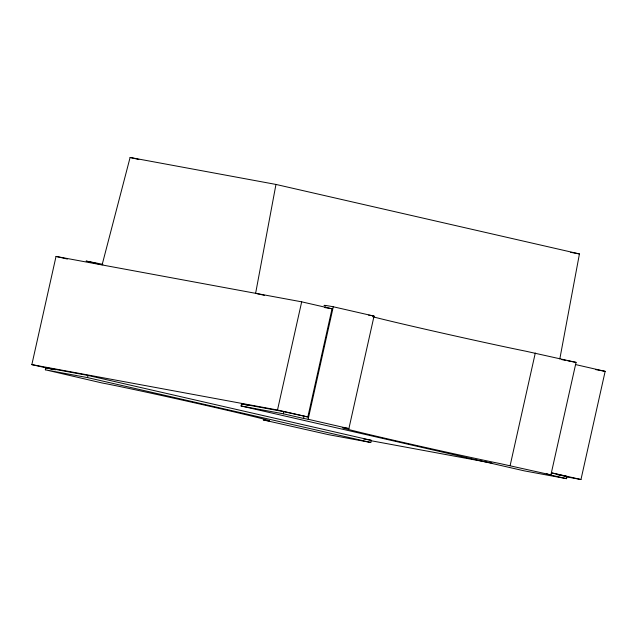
<?xml version="1.0" encoding="UTF-8"?>
<svg xmlns="http://www.w3.org/2000/svg" width="637" height="637" viewBox="0 0 637 637"><rect width="100%" height="100%" fill="white"/><g stroke="black" fill="none" stroke-linecap="round" stroke-linejoin="round"><path stroke-width="0.96" d="M102.087 264.944L130.107 157.474L275.964 184.435L255.62 293.323L264.339 295.321M559.819 358.942L579.431 253.94L275.964 184.435M51.764 369.173L31.85 364.611L56.032 256.432L301.683 301.834L332.028 308.786L307.846 416.972L283.776 411.629L241.558 403.826L241.073 405.984L524.307 470.862L566.532 478.666L567.018 476.5L551.602 472.973M45.323 369.802L45.8 367.637L88.025 375.448L371.26 440.318L370.782 442.484L328.557 434.673L263.256 419.926L264.029 420.07A88.686 1.242 12.6 0 0 213.809 407.21A88.686 1.242 12.6 0 0 102.175 382.996L45.323 369.802L87.54 377.606L370.782 442.484M87.54 377.606L88.025 375.448M31.85 364.611L277.501 410.021L301.683 301.834M241.073 405.984L283.29 413.795L283.776 411.629M283.29 413.795L303.523 418.429L304.008 416.264M303.523 418.429L308.133 419.273L333.278 306.771L374.046 316.103L348.893 428.613L346.87 428.231A88.686 1.242 12.6 0 0 390.242 439.466A88.686 1.242 12.6 0 0 500.578 463.696L550.909 474.883L576.055 362.373L525.724 351.186A88.686 1.242 12.6 0 1 443.766 333.422A88.686 1.242 12.6 0 1 372.812 316.748M510.141 465.543L535.287 353.033M565.306 476.635L580.968 479.526L605.15 371.347L575.752 364.611M570.68 252.324L579.431 253.94M333.278 306.771L332.514 306.628A133.037 1.855 12.6 0 0 325.746 306.094M374.046 316.103L372.016 315.721M575.291 362.23L576.055 362.373M595.555 369.571L605.15 371.347M363.584 438.901L371.26 440.318M557.423 474.724L567.018 476.5M371.53 440.812L491.907 463.067M550.909 474.883L546.299 474.032L566.532 478.666M130.107 157.474L138.834 159.473M98.616 263.941L86.091 261.074L86.863 261.218A133.037 1.855 12.6 0 1 102.915 264.371M56.032 256.432L67.411 259.036M277.501 410.021L307.846 416.972M551.57 472.797L580.968 479.526M241.558 403.826L248.342 405.379M308.133 419.273L348.893 428.613M46.764 367.86L55.435 369.85M368.64 315.156A88.686 1.242 12.6 0 1 370.67 315.482M324.735 307.583A133.037 1.855 12.6 0 1 332.028 308.786M574.574 362.095A133.037 1.855 12.6 0 1 567.758 360.789M565.767 360.399A133.037 1.855 12.6 0 1 561.5 359.539"/></g></svg>
